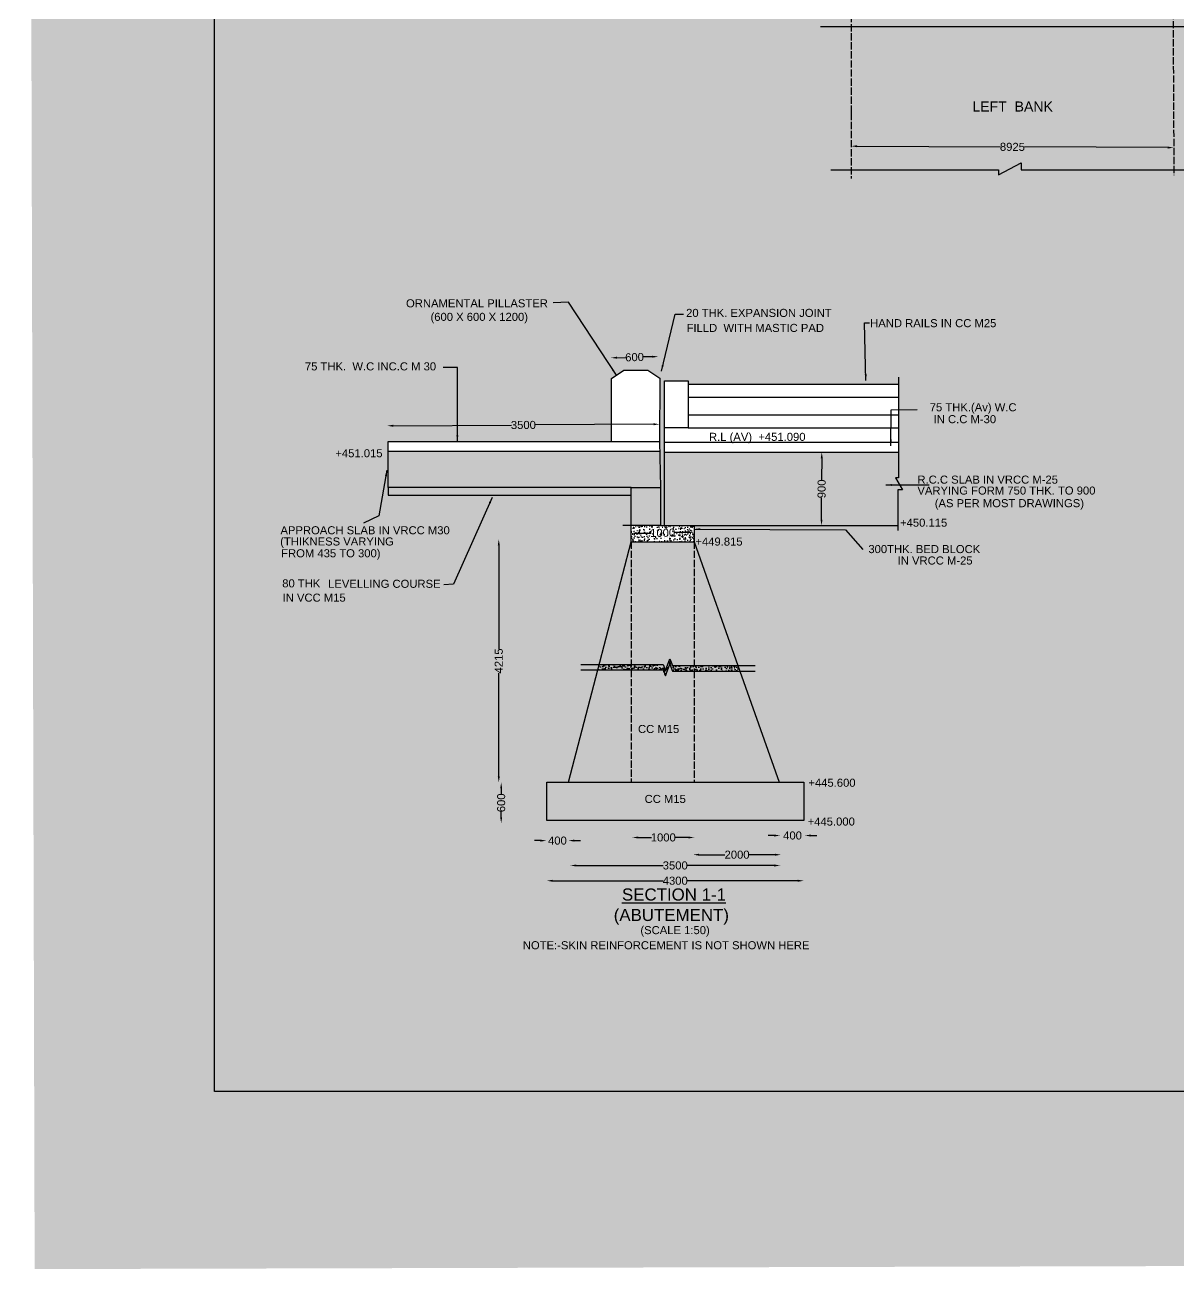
# Model space of a CAD drawing. Header units: millimetres. Extents: x 5124 to 107255, y 2311 to 94108.
# Drawn here: x 5124 to 33783, y 2311 to 33227 of the extents above; entities that cross this region are included whole.
import ezdxf

# ---------------------------------------------------------------- set-up
doc = ezdxf.new("R2010")
doc.units = ezdxf.units.MM
doc.header["$MEASUREMENT"] = 0
doc.linetypes.add('ACAD_ISO02W100', pattern=[15, 12, -3])
for name, color, linetype in [('DIMENSION', 7, 'Continuous'), ('DRAWING', 7, 'Continuous'), ('TEXT', 7, 'Continuous')]:
    doc.layers.add(name, color=color, linetype=linetype)
doc.styles.get("Standard").update_dxf_attribs({"font": 'arial.ttf'})
doc.dimstyles.get("Standard").update_dxf_attribs({"dimtxt": 200, "dimasz": 150, "dimexe": 0.18, "dimexo": 0.0625, "dimgap": 0.09, "dimtad": 0, "dimdec": 0, "dimzin": 0, "dimdsep": 46, "dimtxsty": 'Standard', "dimcen": 0.09, "dimse1": 1, "dimse2": 1, "dimadec": 0, "dimazin": 0, "dimtfac": 1, "dimtdec": 0, "dimtofl": 0, "dimtmove": 0, "dimatfit": 3, "dimfxl": 1, "dimtolj": 1, "dimtzin": 0, "dimarcsym": 0})
pattern_1 = [(50, (0, 0), (179.31505, -15.68803), [18.75, -206.25]), (355, (0, 0), (-34.68783, 188.04803), [15, -165]), (100.45144, (14.94, -1.3), (144.62721, 172.36), [15.93505, -175.28553]), (46.1842, (0, 50), (266.81033, -41.37982), [28.125, -309.375]), (96.63564, (22.23, 46.55), (233.6655, 243.52965), [23.9026, -262.92844]), (351.18416, (0, 50), (233.6655, 243.52965), [22.5, -247.5]), (21, (25, 37.5), (149.22676, -100.65472), [18.75, -206.25]), (326, (25, 37.5), (60.82883, 181.2875), [15, -165]), (71.45144, (37.44, 29.11), (210.0556, 80.63279), [15.93505, -175.28553]), (37.5, (0, 0), (3.039964, 83.223463), [0, -163, 0, -167.5, 0, -165.625]), (7.5, (0, 0), (65.767384, 98.60293), [0, -95.5, 0, -159.25, 0, -63.125]), (327.5, (-55.75, 0), (133.45561, -5.638718), [0, -62.5, 0, -195, 0, -258.75]), (317.5, (-80.75, 0), (145.79654, 25.02625), [0, -81.25, 0, -129.5, 0, -183.75])]
pattern_2 = [(50, (0, 0), (179.31505, -15.688), [18.75, -206.25]), (355, (0, 0), (-34.6878, 188.048), [15, -165]), (100.4514, (14.94, -1.3), (144.6273, 172.3599), [15.935, -175.2855]), (46.1842, (0, 50), (266.8103, -41.3798), [28.125, -309.375]), (96.6356, (22.23, 46.55), (233.6657, 243.5295), [23.9026, -262.9282]), (351.1842, (0, 50), (233.6655, 243.5297), [22.5, -247.5]), (21, (25, 37.5), (149.22676, -100.6547), [18.75, -206.25]), (326, (25, 37.5), (60.8288, 181.2875), [15, -165]), (71.4514, (37.44, 29.11), (210.0557, 80.6326), [15.935, -175.2855]), (37.5, (0, 0), (3.03996, 83.22346), [0, -163, 0, -167.5, 0, -165.625]), (7.5, (0, 0), (65.76738, 98.60293), [0, -95.5, 0, -159.25, 0, -63.125]), (327.5, (-55.75, 0), (133.45561, -5.63872), [0, -62.5, 0, -195, 0, -258.75]), (317.5, (-80.75, 0), (145.79654, 25.02625), [0, -81.25, 0, -129.5, 0, -183.75])]

# ---------------------------------------------------------------- blocks, each defined once
blk = doc.blocks.new('*D81')
at = {"layer": 'Defpoints', "color": 0, "transparency": 16777216}
for p in [(18094, 11902), (24478, 11961), (24478, 11902)]:
    blk.add_point(p, dxfattribs=at)
at = {"layer": 'DIMENSION', "color": 0, "lineweight": -2, "transparency": 16777216}
for p, q in [((18244, 11961), (20984, 11961)), ((24328, 11961), (21589, 11961))]:
    blk.add_line(p, q, dxfattribs=at)
at = {"layer": 'DIMENSION', "color": 0, "transparency": 16777216}
for points in [[(18244, 11986), (18244, 11936), (18094, 11961)], [(24328, 11986), (24328, 11936), (24478, 11961)]]:
    blk.add_solid(points, dxfattribs=at)
at = {"layer": 'DIMENSION', "color": 0, "transparency": 16777216, "insert": (21286, 11961), "char_height": 200, "attachment_point": 5}
blk.add_mtext('\\A1;4300', dxfattribs=at)
blk = doc.blocks.new('*D82')
at = {"layer": 'Defpoints', "color": 0, "transparency": 16777216}
for p in [(18679, 12330), (23894, 12340), (23894, 12330)]:
    blk.add_point(p, dxfattribs=at)
at = {"layer": 'DIMENSION', "color": 0, "lineweight": -2, "transparency": 16777216}
for p, q in [((18829, 12340), (20988, 12340)), ((23744, 12340), (21585, 12340))]:
    blk.add_line(p, q, dxfattribs=at)
at = {"layer": 'DIMENSION', "color": 0, "transparency": 16777216}
for points in [[(18829, 12365), (18829, 12315), (18679, 12340)], [(23744, 12365), (23744, 12315), (23894, 12340)]]:
    blk.add_solid(points, dxfattribs=at)
at = {"layer": 'DIMENSION', "color": 0, "transparency": 16777216, "insert": (21286, 12340), "char_height": 200, "attachment_point": 5}
blk.add_mtext('\\A1;3500', dxfattribs=at)
blk = doc.blocks.new('*D83')
at = {"layer": 'Defpoints', "color": 0, "transparency": 16777216}
for p in [(21730, 12598), (23913, 12608), (23913, 12598)]:
    blk.add_point(p, dxfattribs=at)
at = {"layer": 'DIMENSION', "color": 0, "lineweight": -2, "transparency": 16777216}
for p, q in [((21880, 12608), (22521, 12608)), ((23763, 12608), (23122, 12608))]:
    blk.add_line(p, q, dxfattribs=at)
at = {"layer": 'DIMENSION', "color": 0, "transparency": 16777216}
for points in [[(21880, 12633), (21880, 12583), (21730, 12608)], [(23763, 12633), (23763, 12583), (23913, 12608)]]:
    blk.add_solid(points, dxfattribs=at)
at = {"layer": 'DIMENSION', "color": 0, "transparency": 16777216, "insert": (22822, 12608), "char_height": 200, "attachment_point": 5}
blk.add_mtext('\\A1;2000', dxfattribs=at)
blk = doc.blocks.new('*D84')
at = {"layer": 'Defpoints', "color": 0, "transparency": 16777216}
for p in [(20219, 13065), (21759, 13065), (21759, 13036)]:
    blk.add_point(p, dxfattribs=at)
at = {"layer": 'DIMENSION', "color": 0, "lineweight": -2, "transparency": 16777216}
for p, q in [((20369, 13036), (20700, 13036)), ((21609, 13036), (21278, 13036))]:
    blk.add_line(p, q, dxfattribs=at)
at = {"layer": 'DIMENSION', "color": 0, "transparency": 16777216}
for points in [[(20369, 13061), (20369, 13011), (20219, 13036)], [(21609, 13061), (21609, 13011), (21759, 13036)]]:
    blk.add_solid(points, dxfattribs=at)
at = {"layer": 'DIMENSION', "color": 0, "transparency": 16777216, "insert": (20989, 13036), "char_height": 200, "attachment_point": 5}
blk.add_mtext('\\A1;1000', dxfattribs=at)
blk = doc.blocks.new('*D85')
at = {"layer": 'Defpoints', "color": 0, "transparency": 16777216}
for p in [(18085, 13046), (18630, 13046), (18630, 12958)]:
    blk.add_point(p, dxfattribs=at)
at = {"layer": 'DIMENSION', "color": 0, "lineweight": -2, "transparency": 16777216}
for p, q in [((17935, 12958), (17785, 12958)), ((18780, 12958), (18930, 12958))]:
    blk.add_line(p, q, dxfattribs=at)
at = {"layer": 'DIMENSION', "color": 0, "transparency": 16777216}
for points in [[(17935, 12983), (17935, 12933), (18085, 12958)], [(18780, 12983), (18780, 12933), (18630, 12958)]]:
    blk.add_solid(points, dxfattribs=at)
at = {"layer": 'DIMENSION', "color": 0, "transparency": 16777216, "insert": (18358, 12958), "char_height": 200, "attachment_point": 5}
blk.add_mtext('\\A1;400', dxfattribs=at)
blk = doc.blocks.new('*D86')
at = {"layer": 'Defpoints', "color": 0, "transparency": 16777216}
for p in [(23894, 12997), (24508, 13085), (24508, 12997)]:
    blk.add_point(p, dxfattribs=at)
at = {"layer": 'DIMENSION', "color": 0, "lineweight": -2, "transparency": 16777216}
for p, q in [((23744, 13085), (23594, 13085)), ((24658, 13085), (24808, 13085))]:
    blk.add_line(p, q, dxfattribs=at)
at = {"layer": 'DIMENSION', "color": 0, "transparency": 16777216}
for points in [[(23744, 13110), (23744, 13060), (23894, 13085)], [(24658, 13110), (24658, 13060), (24508, 13085)]]:
    blk.add_solid(points, dxfattribs=at)
at = {"layer": 'DIMENSION', "color": 0, "transparency": 16777216, "insert": (24201, 13085), "char_height": 200, "attachment_point": 5}
blk.add_mtext('\\A1;400', dxfattribs=at)
blk = doc.blocks.new('*D87')
at = {"layer": 'Defpoints', "color": 0, "transparency": 16777216}
for p in [(16894, 14405), (16961, 14405), (16894, 13389)]:
    blk.add_point(p, dxfattribs=at)
at = {"layer": 'DIMENSION', "color": 0, "lineweight": -2, "transparency": 16777216}
for p, q in [((16961, 14255), (16961, 14118)), ((16961, 13539), (16961, 13676))]:
    blk.add_line(p, q, dxfattribs=at)
at = {"layer": 'DIMENSION', "color": 0, "transparency": 16777216}
for points in [[(16936, 14255), (16986, 14255), (16961, 14405)], [(16936, 13539), (16986, 13539), (16961, 13389)]]:
    blk.add_solid(points, dxfattribs=at)
at = {"layer": 'DIMENSION', "color": 0, "transparency": 16777216, "insert": (16961, 13897), "char_height": 200, "attachment_point": 5, "rotation": 90}
blk.add_mtext('\\A1;600', dxfattribs=at)
blk = doc.blocks.new('*D88')
at = {"layer": 'Defpoints', "color": 0, "transparency": 16777216}
for p in [(16901, 20442), (16961, 20442), (16961, 14405)]:
    blk.add_point(p, dxfattribs=at)
at = {"layer": 'DIMENSION', "color": 0, "lineweight": -2, "transparency": 16777216}
for p, q in [((16901, 20292), (16901, 17727)), ((16901, 14555), (16901, 17120))]:
    blk.add_line(p, q, dxfattribs=at)
at = {"layer": 'DIMENSION', "color": 0, "transparency": 16777216}
for points in [[(16876, 20292), (16926, 20292), (16901, 20442)], [(16876, 14555), (16926, 14555), (16901, 14405)]]:
    blk.add_solid(points, dxfattribs=at)
at = {"layer": 'DIMENSION', "color": 0, "transparency": 16777216, "insert": (16901, 17423), "char_height": 200, "attachment_point": 5, "rotation": 90}
blk.add_mtext('\\A1;4215', dxfattribs=at)
blk = doc.blocks.new('*D89')
at = {"layer": 'Defpoints', "color": 0, "transparency": 16777216}
for p in [(20193, 20522), (21755, 20619), (21756, 20549)]:
    blk.add_point(p, dxfattribs=at)
at = {"layer": 'DIMENSION', "color": 0, "lineweight": -2, "transparency": 16777216}
for p, q in [((20341, 20594), (20684, 20600)), ((21605, 20616), (21262, 20610))]:
    blk.add_line(p, q, dxfattribs=at)
at = {"layer": 'DIMENSION', "color": 0, "transparency": 16777216}
for points in [[(20341, 20619), (20342, 20569), (20191, 20592)], [(21605, 20641), (21606, 20591), (21755, 20619)]]:
    blk.add_solid(points, dxfattribs=at)
at = {"layer": 'DIMENSION', "color": 0, "transparency": 16777216, "insert": (20973, 20605), "char_height": 200, "attachment_point": 5, "rotation": 0.9802}
blk.add_mtext('\\A1;1000', dxfattribs=at)
blk = doc.blocks.new('*D90')
at = {"layer": 'Defpoints', "color": 0, "transparency": 16777216}
for p in [(14128, 23218), (20897, 23304), (20897, 23256)]:
    blk.add_point(p, dxfattribs=at)
at = {"layer": 'DIMENSION', "color": 0, "lineweight": -2, "transparency": 16777216}
for p, q in [((14278, 23267), (17214, 23283)), ((20747, 23303), (17811, 23286))]:
    blk.add_line(p, q, dxfattribs=at)
at = {"layer": 'DIMENSION', "color": 0, "transparency": 16777216}
for points in [[(14277, 23292), (14278, 23242), (14128, 23266)], [(20747, 23328), (20747, 23278), (20897, 23304)]]:
    blk.add_solid(points, dxfattribs=at)
at = {"layer": 'DIMENSION', "color": 0, "transparency": 16777216, "insert": (17512, 23285), "char_height": 200, "attachment_point": 5, "rotation": 0.3179}
blk.add_mtext('\\A1;3500', dxfattribs=at)
blk = doc.blocks.new('*D91')
at = {"layer": 'Defpoints', "color": 0, "transparency": 16777216}
for p in [(20862, 24985), (19702, 24439), (20875, 24470)]:
    blk.add_point(p, dxfattribs=at)
at = {"layer": 'DIMENSION', "color": 0, "lineweight": -2, "transparency": 16777216}
for p, q in [((19838, 24958), (20054, 24964)), ((20712, 24981), (20496, 24976))]:
    blk.add_line(p, q, dxfattribs=at)
at = {"layer": 'DIMENSION', "color": 0, "transparency": 16777216}
for points in [[(19837, 24983), (19839, 24933), (19688, 24954)], [(20711, 25006), (20713, 24956), (20862, 24985)]]:
    blk.add_solid(points, dxfattribs=at)
at = {"layer": 'DIMENSION', "color": 0, "transparency": 16777216, "insert": (20275, 24970), "char_height": 200, "attachment_point": 5, "rotation": 1.5121}
blk.add_mtext('\\A1;600', dxfattribs=at)
blk = doc.blocks.new('*D120')
at = {"layer": 'Defpoints', "color": 0, "transparency": 16777216}
for p in [(24926, 22610), (24969, 22610), (24964, 20786)]:
    blk.add_point(p, dxfattribs=at)
at = {"layer": 'DIMENSION', "color": 0, "lineweight": -2, "transparency": 16777216}
for p, q in [((24926, 22460), (24924, 21919)), ((24921, 20936), (24923, 21477))]:
    blk.add_line(p, q, dxfattribs=at)
at = {"layer": 'DIMENSION', "color": 0, "transparency": 16777216}
for points in [[(24901, 22460), (24951, 22460), (24926, 22610)], [(24896, 20936), (24946, 20936), (24921, 20786)]]:
    blk.add_solid(points, dxfattribs=at)
at = {"layer": 'DIMENSION', "color": 0, "transparency": 16777216, "insert": (24924, 21698), "char_height": 200, "attachment_point": 5, "rotation": 89.8309}
blk.add_mtext('\\A1;900', dxfattribs=at)
blk = doc.blocks.new('*D122')
at = {"layer": 'Defpoints', "color": 0, "transparency": 16777216}
for p in [(25654, 30118), (33674, 30082), (33675, 30177)]:
    blk.add_point(p, dxfattribs=at)
at = {"layer": 'TEXT', "color": 0, "lineweight": -2, "transparency": 16777216}
for p, q in [((25805, 30212), (29365, 30196)), ((33525, 30178), (29964, 30194))]:
    blk.add_line(p, q, dxfattribs=at)
at = {"layer": 'TEXT', "color": 0, "transparency": 16777216}
for points in [[(25805, 30237), (25805, 30187), (25655, 30213)], [(33525, 30203), (33525, 30153), (33675, 30177)]]:
    blk.add_solid(points, dxfattribs=at)
at = {"layer": 'TEXT', "color": 0, "transparency": 16777216, "insert": (29665, 30195), "char_height": 200, "attachment_point": 5, "rotation": 359.7419}
blk.add_mtext('\\A1;8925', dxfattribs=at)

msp = doc.modelspace()

# ---------------------------------------------------------------- hatches: boundary and pattern name
at = {"layer": 'DRAWING'}
h = msp.add_hatch(dxfattribs=at)
h.set_pattern_fill('AR-CONC', color=256, scale=25)
h.set_pattern_definition(pattern_1)
h.paths.add_polyline_path([(107011.7, 94107.7), (5124.3, 93837.3), (5367.1, 2311.4), (107254.5, 2581.7)])
h.paths.add_polyline_path([(21019.7, 22610), (21019.7, 20785.6), (21759, 20785.6), (21754.4, 20385.8), (22844.3, 17308.5), (21218.5, 17308.5), (21150.4, 17475.9), (21045.7, 17188.3), (20982.9, 17334.7), (19394.6, 17334.7), (20192.7, 20385.8), (20192.7, 21541.3), (14148.7, 21541.3), (14148.7, 21735.7), (14148.7, 22876.4), (19701.7, 22876.4), (19701.7, 24439.3), (20009.6, 24648), (20603.6, 24648), (20906, 24450.3), (20894.6, 22876.4), (20916.1, 21735.7), (20916.1, 20785.6), (21019.7, 20785.6), (21019.7, 24380.7), (21605.5, 24380.7), (21605.5, 24303.4), (26837.7, 24303.4), (26837.7, 22610)], flags=16)
h.paths.add_polyline_path([(21150.4, 17339.9), (21218.5, 17172.6), (22892.5, 17172.6), (23870.9, 14409.9), (24480.7, 14409.9), (24480.7, 13462), (18091.7, 13462), (18091.7, 14409.9), (18629.7, 14409.9), (19359.1, 17198.7), (20982.9, 17198.7), (21045.7, 17052.3)], flags=16)
h.paths.add_polyline_path([(75557.4, 27218.3), (75557.4, 35101.3), (86582.6, 35101.3), (86582.6, 27218.3)], flags=16)
h.paths.add_polyline_path([(42496.5, 74827.2), (42496.5, 75414.7), (42899.6, 75414.7), (42899.6, 76021.1), (43288.5, 76021.1), (43304.2, 76172.2), (43063.8, 76136), (37404.1, 81735.8), (35466.9, 81732.8), (36670.5, 79205.6), (37067.4, 79205.6), (37067.4, 78578.9), (32761.7, 78578.9), (30377.2, 78586.1), (30377.2, 79205.6), (30647.4, 79205.6), (30647.4, 84591.2), (24549.7, 84591.2), (24505.5, 84513.4), (24442.1, 84591.2), (23327.3, 84591.2), (23283.1, 84513.4), (23219.7, 84591.2), (30647.4, 84591.2), (30647.4, 84675.1), (30647.4, 85571.6), (33531.9, 85571.6), (33531.9, 85774.9), (33701.5, 85876.6), (34000, 85869.8), (34149.2, 85774.9), (34150.6, 85660.3), (34468.3, 85660.3), (34468.3, 85609.8), (36237.7, 85609.8), (36237.7, 85650.1), (36422.7, 85650.1), (36422.7, 85609.8), (38240.7, 85609.8), (38240.7, 85650.1), (38425.7, 85650.1), (38425.7, 85609.8), (40211.1, 85609.8), (40211.1, 85650.1), (40396.1, 85650.1), (40396.1, 85609.8), (42214.8, 85609.8), (42214.8, 85650.1), (42399.8, 85650.1), (42399.8, 85609.8), (44242.9, 85609.8), (44242.9, 85636.7), (44852.9, 85636.7), (44852.9, 85609.8), (46606.5, 85609.8), (46606.5, 85650.1), (46791.5, 85650.1), (46791.5, 85609.8), (48612.2, 85609.8), (48612.2, 85650.1), (48797.2, 85650.1), (48797.2, 85609.8), (50612.5, 85609.8), (50612.5, 85650.1), (50797.5, 85650.1), (50797.5, 85609.8), (52623.1, 85609.8), (52623.1, 85650.1), (52808.1, 85650.1), (52808.1, 85609.8), (54668, 85609.8), (54668, 85636.7), (55278, 85636.7), (55278, 85609.8), (57059.2, 85609.8), (57059.2, 85650.1), (57244.2, 85650.1), (57244.2, 85609.8), (59064.4, 85609.8), (59064.4, 85650.1), (59249.4, 85650.1), (59249.4, 85609.8), (61066.1, 85609.8), (61066.1, 85650.1), (61251.1, 85650.1), (61251.1, 85609.8), (63074.8, 85609.8), (63074.8, 85650.1), (63259.8, 85650.1), (63259.8, 85609.8), (65106.9, 85609.8), (65106.9, 85636.7), (65434.4, 85636.7), (65434.4, 85678.8), (65598.7, 85840.4), (65872.9, 85840.4), (66045.2, 85735), (66045.2, 85597.8), (68949.3, 85597.8), (68949.3, 84675.1), (68949.3, 79205.6), (69219.5, 79205.6), (69219.5, 78586.1), (66834.9, 78586.1), (66834.9, 78578.9), (62529.2, 78578.9), (62529.2, 79205.6), (62926.2, 79205.6), (64153.3, 81782.2), (62122.6, 81782.2), (56545, 76172.2), (56280.2, 76172.2), (56297.1, 76021.1), (56704, 76021.1), (56704, 75414.7), (57102.4, 75414.7), (57102.4, 74827.2), (52923.6, 74827.2), (52923.6, 75414.7), (53326.8, 75414.7), (53326.8, 76021.1), (53715.6, 76021.1), (53731.4, 76172.2), (45853.1, 76172.2), (45869.9, 76021.1), (46276.8, 76021.1), (46276.8, 75414.7), (46675.3, 75414.7), (46675.3, 74827.2)], flags=16)
h.paths.add_polyline_path([(44058.8, 76172.2), (44058.8, 77140.8), (40318.6, 80857.7), (44058.8, 80857.7), (44058.8, 83423.8), (44058.8, 83695.6), (34665, 83695.6), (34665, 83532.2), (34505, 83695.6), (33656.8, 83695.6), (33663.4, 83416.7), (33663.4, 82517.9), (31506, 84675.1), (34162.2, 84675.1), (44531.9, 84675.1), (44531.9, 84894), (54961.8, 84894), (54961.8, 84675.1), (65434.4, 84675.1), (68039.4, 84675.1), (65933.3, 82562.7), (65933.3, 83416.7), (65939.9, 83695.6), (65066.6, 83695.6), (64931.6, 83560.5), (64931.6, 83695.6), (57003.7, 83695.6), (55472.8, 83695.6), (55472.8, 83423.8), (55472.8, 80857.7), (59222.6, 80857.7), (56436.1, 78042.2), (55472.8, 77105.7), (55472.8, 76172.2), (54486, 76172.2), (54486, 80857.7), (45045.6, 80857.7), (45045.6, 76160.2), (45033.5, 76172.2)], flags=0)
h.paths.add_polyline_path([(93301.3, 19083.7), (105211.6, 19083.7), (105211.6, 14774.7), (93301.3, 14774.7)], flags=16)
h.paths.add_polyline_path([(97522.9, 17093.5), (97522.9, 17936.2), (103814.9, 17945.8), (103818, 17099.1)], flags=0)
h.paths.add_polyline_path([(94970.6, 34879.1), (104993.1, 34879.1), (104993.1, 20544.9), (94970.6, 20544.9)], flags=16)
h.paths.add_polyline_path([(96480.2, 33227.4), (101795.3, 33232.7), (101818.2, 21277.4), (96514.4, 21270.8)], flags=0)
h.paths.add_polyline_path([(95100.1, 13606.6), (105980.9, 13606.6), (105980.9, 6723.5), (95100.1, 6723.5)], flags=16)
h.paths.add_polyline_path([(103876.6, 8707.7), (103877.3, 8307.4), (97633.3, 8295.6), (97633.3, 8695.6)], flags=0)
h.paths.add_polyline_path([(77347.7, 71608.9), (77347.7, 79604.4), (87808.8, 79604.4), (87808.8, 71608.9)], flags=16)
h.paths.add_polyline_path([(77790.4, 76359.8), (80914.6, 77018.3), (80922.1, 77098.2), (77807.6, 76648.2), (80940.4, 77293.8), (82136.6, 77273.7), (86414.8, 77891.8), (83814.6, 77245.4), (86375.3, 77621.8), (83816.2, 77008.8), (82240.8, 77014)], flags=0)
h.paths.add_polyline_path([(85267, 83446.9), (85267, 87345), (84711.8, 87345), (84647.3, 87223.7), (84570.4, 87345), (85267, 87345), (85267, 83446.9), (86156.7, 83446.9), (86247.7, 83174.2), (86369, 83608.4), (86500.4, 83386.3), (87319.3, 83386.3), (87319.3, 87365.2), (88296.7, 87365.2), (88232.2, 87243.9), (88155.3, 87365.2), (87319.3, 87365.2), (87319.3, 83386.3), (86500.4, 83386.3), (86369, 83608.4), (86247.7, 83174.2), (86156.7, 83446.9)], flags=16)
h.paths.add_polyline_path([(20899.3, 22625.6), (14148.7, 22625.6), (14148.7, 21735.7), (20192.7, 21735.7), (20916.1, 21735.7)], flags=0)
h = msp.add_hatch(dxfattribs=at)
h.set_pattern_fill('AR-CONC', color=256, scale=25)
h.set_pattern_definition(pattern_1)
h.paths.add_polyline_path([(26817.6, 21673), (26930.1, 21673), (26763, 21970.2), (26837.7, 21970.2), (26837.7, 22610), (21019.7, 22610), (21019.7, 20785.6), (21759, 20785.6), (26817.6, 20785.6)])
h.paths.add_polyline_path([(20899.3, 22625.6), (14148.7, 22625.6), (14148.7, 21735.7), (20192.7, 21735.7), (20916.1, 21735.7)])
h.paths.add_polyline_path([(20916.1, 21735.7), (20192.7, 21735.7), (20192.7, 21541.3), (20192.7, 20785.6), (20916.1, 20785.6)])
h = msp.add_hatch(dxfattribs=at)
h.set_pattern_fill('AR-CONC', color=256, scale=15)
h.set_pattern_definition([(50, (0, 0), (107.58903, -9.41282), [11.25, -123.75]), (355, (0, 0), (-20.8127, 112.8288), [9, -99]), (100.45144, (8.97, -0.78), (86.77633, 103.416), [9.56103, -105.1713]), (46.1842, (0, 30), (160.0862, -24.8279), [16.875, -185.625]), (96.63564, (13.34, 27.93), (140.1993, 146.1178), [14.34155, -157.7571]), (351.18416, (0, 30), (140.1993, 146.1178), [13.5, -148.5]), (21, (15, 22.5), (89.53606, -60.39283), [11.25, -123.75]), (326, (15, 22.5), (36.4973, 108.7725), [9, -99]), (71.45144, (22.46, 17.47), (126.03336, 48.37967), [9.56103, -105.1713]), (37.5, (0, 0), (1.82398, 49.93408), [0, -97.8, 0, -100.5, 0, -99.375]), (7.5, (0, 0), (39.46043, 59.16176), [0, -57.3, 0, -95.55, 0, -37.875]), (327.5, (-33.45, 0), (80.073365, -3.38323), [0, -37.5, 0, -117, 0, -155.25]), (317.5, (-48.45, 0), (87.47793, 15.01575), [0, -48.75, 0, -77.7, 0, -110.25])])
h.paths.add_polyline_path([(20192.7, 21735.7), (14148.7, 21735.7), (14148.7, 21541.3), (20192.7, 21541.3)])
h = msp.add_hatch(dxfattribs=at)
h.set_pattern_fill('AR-CONC', color=256, scale=25)
h.set_pattern_definition(pattern_2)
h.paths.add_polyline_path([(21754.4, 20385.8), (21759, 20785.6), (20916.1, 20785.6), (20192.7, 20785.6), (20192.7, 20385.8)])
h.paths.add_polyline_path([(20631.9, 20751.6), (21309.5, 20763.2), (21314.7, 20459), (20637.1, 20447.4)], flags=24)
h = msp.add_hatch(dxfattribs=at)
h.set_pattern_fill('AR-CONC', color=256, scale=25, style=0)
h.set_pattern_definition([(50, (0, 0), (179.31505, -15.688), [18.75, -206.25]), (355, (0, 0), (-34.6878, 188.048), [15, -165]), (100.4514, (14.94, -1.3), (144.6273, 172.3599), [15.935, -175.2855]), (46.1842, (0, 50), (266.8103, -41.3798), [28.125, -309.375]), (96.6356, (22.23, 46.55), (233.6657, 243.5295), [23.9026, -262.9282]), (351.1842, (0, 50), (233.6655, 243.5297), [22.5, -247.5]), (21, (25, 37.5), (149.22676, -100.6547), [18.75, -206.25]), (326, (25, 37.5), (60.8288, 181.2875), [15, -165]), (71.4514, (37.44, 29.11), (210.0557, 80.6326), [15.935, -175.2855]), (37.5, (0, 0), (3.03996, 83.22346), [0, -163, 0, -167.5, 0, -165.625]), (7.5, (0, 0), (65.76738, 98.60293), [0, -95.5, 0, -159.25, 0, -63.125]), (327.5, (-55.75, 0), (133.45561, -5.63872), [0, -62.5, 0, -195, 0, -258.75]), (317.5, (-80.75, 0), (145.79654, 25.02625), [0, -81.25, 0, -129.5, 0, -183.75])])
h.paths.add_polyline_path([(18091.7, 14409.9), (18091.7, 13462), (24480.7, 13462), (24480.7, 14409.9)])
h.paths.add_polyline_path([(21754.4, 14409.9), (21754.4, 17172.6), (21218.5, 17172.6), (21150.4, 17339.9), (21045.7, 17052.3), (20982.9, 17198.7), (20192.7, 17198.7), (20192.7, 14409.9)])
h.paths.add_polyline_path([(20192.7, 17198.7), (19359.1, 17198.7), (18629.7, 14409.9), (20192.7, 14409.9)])
h.paths.add_polyline_path([(21754.4, 14409.9), (23870.9, 14409.9), (22892.5, 17172.6), (21754.4, 17172.6)])
h.paths.add_polyline_path([(21754.4, 20385.8), (21754.4, 17308.5), (22844.3, 17308.5)])
h.paths.add_polyline_path([(21754.4, 20385.8), (20192.7, 20385.8), (20192.7, 17334.7), (20982.9, 17334.7), (21045.7, 17188.3), (21150.4, 17475.9), (21218.5, 17308.5), (21754.4, 17308.5)])
h.paths.add_polyline_path([(20192.7, 20385.8), (19394.6, 17334.7), (20192.7, 17334.7)])
h.paths.add_polyline_path([(20472.9, 13838.5), (21601, 13838.5), (21601, 14148.7), (20472.9, 14148.7)], flags=24)
h.paths.add_polyline_path([(20309, 15576.7), (21437.1, 15576.7), (21437.1, 15886.9), (20309, 15886.9)], flags=24)
h = msp.add_hatch(dxfattribs=at)
h.set_pattern_fill('AR-CONC', color=256, scale=25, style=0)
h.set_pattern_definition(pattern_2)
h.paths.add_polyline_path([(22844.3, 17308.5), (21754.4, 17308.5), (21754.4, 17172.6), (22892.5, 17172.6)])
h.paths.add_polyline_path([(21754.4, 17308.5), (21218.5, 17308.5), (21150.4, 17475.9), (21045.7, 17188.3), (20982.9, 17334.7), (20192.7, 17334.7), (20192.7, 17198.7), (20982.9, 17198.7), (21045.7, 17052.3), (21150.4, 17339.9), (21218.5, 17172.6), (21754.4, 17172.6)])
h.paths.add_polyline_path([(20192.7, 17334.7), (19394.6, 17334.7), (19359.1, 17198.7), (20192.7, 17198.7)])

# ---------------------------------------------------------------- linework, layer by layer
msp.add_lwpolyline([(105980.9, 6723.5), (9838.4, 6723.5), (9838.4, 89138.5), (105980.9, 89138.5)], close=True)
at = {"layer": 'DRAWING', "linetype": 'ACAD_ISO02W100', "ltscale": 15}
for points in [[(13687.9, 44150.9), (22217.8, 44150.9), (22587.1, 44082.1), (22942.6, 43959.4), (23278.8, 43701.1), (23563.2, 43423.5), (23802.4, 42984.4), (23925.3, 42616.3), (24294.9, 40906.4), (24572.9, 39550.3), (25084.6, 36954.2), (25654.3, 34145.5), (25654.3, 31040.3), (25654.3, 29405.8)], [(31593.9, 44193.3), (33652.2, 34222), (33677.4, 29495.6)], [(20192.7, 20385.8), (20192.7, 17198.7)], [(21754.4, 20385.8), (21754.4, 17172.6)], [(20192.7, 17198.7), (20192.7, 14409.9)], [(21754.4, 17172.6), (21754.4, 14409.9)]]:
    msp.add_lwpolyline(points, dxfattribs=at)
at = {"layer": 'DRAWING'}
for points in [[(24892.8, 33188.5), (73063, 33188.5)], [(25156.1, 29623), (29315.9, 29623), (29315.9, 29504.5), (29879.5, 29800.8), (29879.5, 29623), (35439.7, 29623)], [(19701.7, 22876.4), (19701.7, 24439.3), (20009.6, 24648), (20603.6, 24648), (20906, 24450.3), (20894.6, 22876.4)], [(26837.7, 24475), (26837.7, 21970.2), (26763, 21970.2), (26930.1, 21673), (26817.6, 21673), (26817.6, 20667.6)], [(21019.7, 20785.6), (21019.7, 24380.7), (21605.5, 24380.7), (21605.5, 23214.5), (21019.7, 23214.5)], [(21605.5, 24303.4), (26837.7, 24303.4)], [(21605.5, 23975.8), (26837.7, 23975.8)], [(21605.5, 23534.8), (26837.7, 23534.8)], [(21605.5, 23214.5), (26837.7, 23214.5)], [(14148.7, 21735.7), (14148.7, 22876.4), (20894.6, 22876.4), (20916.1, 21735.7)], [(20899.3, 22625.6), (14148.7, 22625.6)], [(21019.7, 22858), (26837.7, 22858)], [(21019.7, 22610), (26837.7, 22610)], [(20192.7, 20385.8), (20192.7, 21735.7), (20916.1, 21735.7), (20916.1, 20785.6), (19987.5, 20785.6)], [(20916.1, 20785.6), (21759, 20785.6), (21754.4, 20385.8)], [(21759, 20785.6), (26836.3, 20785.6)], [(19359.1, 17198.7), (20192.7, 20385.8), (21754.4, 20385.8), (22892.5, 17172.6)], [(18935.8, 17334.7), (20982.9, 17334.7), (21045.7, 17188.3), (21150.4, 17475.9), (21218.5, 17308.5), (23270.9, 17308.5)], [(18935.8, 17198.7), (20982.9, 17198.7), (21045.7, 17052.3), (21150.4, 17339.9), (21218.5, 17172.6), (23270.9, 17172.6)], [(18629.7, 14409.9), (19359.1, 17198.7)], [(22892.5, 17172.6), (23870.9, 14409.9)]]:
    msp.add_lwpolyline(points, dxfattribs=at)
for points in [[(20192.7, 21735.7), (14148.7, 21735.7), (14148.7, 21541.3), (20192.7, 21541.3)], [(18091.7, 14409.9), (24480.7, 14409.9), (24480.7, 13462), (18091.7, 13462)]]:
    msp.add_lwpolyline(points, close=True, dxfattribs=at)

# ---------------------------------------------------------------- texts
at = {"layer": 'TEXT'}
for s, height, p in [('LEFT  BANK', 250, (28671.3, 31073.1)), ('ORNAMENTAL PILLASTER', 200, (14596.6, 26208.9)), ('(600 X 600 X 1200)', 200, (15204.1, 25872.1)), ('20 THK. EXPANSION JOINT', 200, (21556.2, 25970.2)), ('FILLD  WITH MASTIC PAD', 200, (21567.8, 25597.3)), ('HAND RAILS IN CC M25', 200, (26130.1, 25715.6)), ('75 THK.  W.C INC.C M 30', 200, (12083.3, 24641.7)), ('75 THK.(Av) W.C', 200, (27610.3, 23625.5)), ('IN C.C M-30', 200, (27707.3, 23330.1)), ('R.L (AV)  +451.090', 200, (22124, 22891.1)), ('+451.015', 200, (12839.2, 22483.5)), ('R.C.C SLAB IN VRCC M-25', 200, (27303.7, 21827.9)), ('VARYING FORM 750 THK. TO 900', 200, (27303.7, 21556.2)), ('(AS PER MOST DRAWINGS)', 200, (27734.5, 21242.7)), ('APPROACH SLAB IN VRCC M30', 200, (11475.4, 20569.5)), ('+450.115', 200, (26871.8, 20758.5)), ('(THIKNESS VARYING', 200, (11468.1, 20291.1)), ('+449.815', 200, (21786.3, 20288.7)), ('FROM 435 TO 300)', 200, (11493.7, 19998)), ('300THK. BED BLOCK', 200, (26085.3, 20102.2)), ('IN VRCC M-25', 200, (26812.5, 19817.8)), ('80 THK', 200, (11519.8, 19250)), ('LEVELLING COURSE', 200, (12659.9, 19240)), ('IN VCC M15', 200, (11528.5, 18895.8)), ('CC M15', 200, (20360.7, 15631.8)), ('+445.600', 200, (24594.1, 14296.5)), ('CC M15', 200, (20524.6, 13893.6)), ('+445.000', 200, (24576.4, 13332)), ('%%USECTION 1-1', 300, (19962.2, 11469.7)), ('(ABUTEMENT)', 300, (19757.2, 10960.7)), ('(SCALE 1:50)', 200, (20419.5, 10634.3)), ('NOTE:-SKIN REINFORCEMENT IS NOT SHOWN HERE', 200, (17498.2, 10258.6))]:
    msp.add_text(s, height=height, dxfattribs=at).set_placement(p)

# ---------------------------------------------------------------- dimensions: what is measured, and where the dimension line sits
at = {"layer": 'DIMENSION'}
for p1, p2, distance, text, picture, middle in [((19701.7, 24439.3), (20875.4, 24470.3), 515.3, '600', '*D91', (20275, 24969.9)), ((14127.9, 23218.2), (20897.4, 23255.8), 47.7, '3500', '*D90', (17512.4, 23284.7)), ((24963.7, 20785.6), (24969.1, 22610), 42.8, '900', '*D120', (24923.7, 21697.9)), ((20192.7, 20522.3), (21756.3, 20549.1), 69.6, '1000', '*D89', (20973.3, 20605.3)), ((16960.8, 14404.9), (16960.8, 20441.8), 59.9, '4215', '*D88', (16900.9, 17423.4)), ((16894, 13389.4), (16894, 14404.9), -66.8, '600', '*D87', (16960.8, 13897.2)), ((18084.7, 13045.6), (18630.5, 13045.6), -87.6, '400', '*D85', (18357.6, 12958)), ((20219.2, 13065.1), (21759.1, 13065.1), -29.2, '1000', '*D84', (20989.2, 13035.9)), ((23893.6, 12997), (24507.7, 12997), 87.6, '400', '*D86', (24200.6, 13084.6)), ((21729.9, 12597.8), (23913.1, 12597.8), 9.7, '2000', '*D83', (22821.5, 12607.5)), ((18679.2, 12330.5), (23893.6, 12330.5), 9.7, '3500', '*D82', (21286.4, 12340.2)), ((18094.4, 11902.1), (24478.4, 11902.1), 58.4, '4300', '*D81', (21286.4, 11960.5))]:
    dim = msp.add_aligned_dim(p1=p1, p2=p2, distance=distance, text=text, dimstyle='Standard', dxfattribs=at)
    dim.commit()
    dim.dimension.update_dxf_attribs({"geometry": picture, "text_midpoint": middle})
at = {"layer": 'TEXT'}
dim = msp.add_aligned_dim(p1=(25654.3, 30118.2), p2=(33674.2, 30082.1), distance=94.9, text='8925', dimstyle='Standard', dxfattribs=at)
dim.commit()
dim.dimension.update_dxf_attribs({"geometry": '*D122', "text_midpoint": (29664.7, 30195)})

# ---------------------------------------------------------------- leaders
msp.add_leader([(21758, 20697.7), (25512.9, 20678.6), (25946.3, 20191.2)], dimstyle='Standard', override={"dimgap": 0.09, "dimtad": 0})
for points in [[(19822.7, 24521.3), (18632.7, 26333.1), (18248.4, 26321.5)], [(20942.3, 24623.3), (21280, 26042.3), (21489.6, 26042.3)], [(26023.9, 24390.9), (25989, 25821.6), (26117.1, 25821.6)], [(15871.6, 22876.4), (15871.6, 24713.4), (15516.7, 24713.4)], [(26643.7, 22768.4), (26648.8, 23665.6), (27299.3, 23670.7)], [(14121.4, 22161.7), (13920.1, 21024.9), (13540.8, 20847)], [(26515.5, 21794.9), (27595.5, 21794.9)], [(16739.3, 21486.6), (15771.5, 19328.9), (15531.5, 19313.5)]]:
    msp.add_leader(points, dimstyle='Standard', override={"dimgap": 0.09, "dimtad": 0}, dxfattribs=at)

doc.saveas('drawing.dxf')
